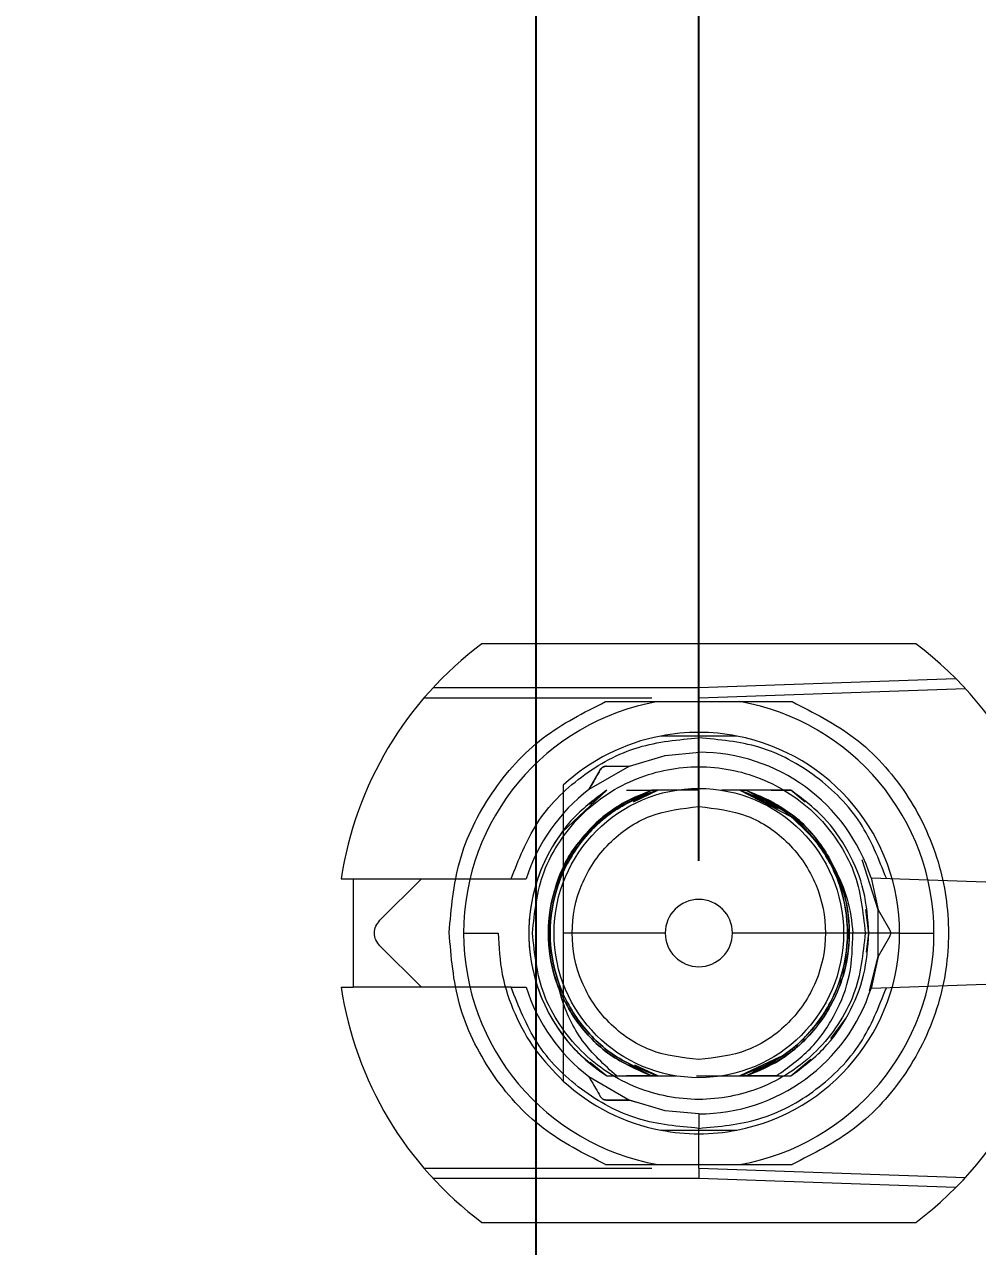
# Model space of a CAD drawing. Header units: millimetres. Extents: x -84 to 500, y -79 to 355.
# Drawn here: x 157.81 to 170.98, y 236.21 to 253.1 of the extents above; entities that cross this region are included whole.
import ezdxf
from ezdxf.lldxf.tags import DXFTag

# ---------------------------------------------------------------- set-up
doc = ezdxf.new("R2010")
doc.units = ezdxf.units.MM
doc.header["$PDSIZE"] = -1
tags = doc.linetypes.add('HIDDEN', pattern=[1.905, 1.27, -0.635]).pattern_tags.tags
tags[6:7] = [DXFTag(74, 4), DXFTag(75, 0), DXFTag(340, '0'), DXFTag(46, 1.0), DXFTag(50, 0.0), DXFTag(44, 0.0), DXFTag(45, 0.0)]
tags[4:5] = [DXFTag(74, 4), DXFTag(75, 0), DXFTag(340, '0'), DXFTag(46, 1.0), DXFTag(50, 0.0), DXFTag(44, 0.0), DXFTag(45, 0.0)]
doc.dimstyles.new('ISO-25', dxfattribs={"dimtxt": 2.5, "dimasz": 2.5, "dimexe": 1.25, "dimexo": 0.625, "dimtad": 1, "dimtxsty": 'Standard', "dimcen": 2.5, "dimadec": 0, "dimazin": 0, "dimtfac": 1, "dimtmove": 0, "dimatfit": 3, "dimfxl": 0, "dimarcsym": 0})

# ---------------------------------------------------------------- blocks, each defined once
blk = doc.blocks.new('*D108')
at = {"color": 0, "linetype": 'ByBlock', "lineweight": -2}
blk.add_line((199.14, 281.62), (199.14, 338.512), dxfattribs=at)
at = {"layer": 'DEFPOINTS', "color": 0, "linetype": 'ByBlock'}
blk.add_point((199.14, 280.62), dxfattribs=at)
at = {"color": 0, "linetype": 'ByBlock', "insert": (195.866, 329.167), "char_height": 3.5, "attachment_point": 5, "rotation": 90}
blk.add_mtext('199,140', dxfattribs=at)
blk = doc.blocks.new('*D173')
at = {"color": 0, "linetype": 'ByBlock', "lineweight": -2}
for p, q in [((277.156, 317.086), (277.156, 345.059)), ((272.91, 310.482), (277.156, 317.086)), ((272.91, 282.085), (272.91, 310.482))]:
    blk.add_line(p, q, dxfattribs=at)
at = {"layer": 'DEFPOINTS', "color": 0, "linetype": 'ByBlock'}
blk.add_point((272.91, 281.085), dxfattribs=at)
at = {"color": 0, "linetype": 'ByBlock', "insert": (273.882, 335.136), "char_height": 3.5, "attachment_point": 5, "rotation": 90}
blk.add_mtext('273,130', dxfattribs=at)
blk = doc.blocks.new('*D104')
at = {"color": 0, "linetype": 'ByBlock', "lineweight": -2}
for p, q in [((357.387, 315.419), (357.387, 343.952)), ((359.8, 308.815), (357.387, 315.419)), ((359.8, 282.085), (359.8, 308.815))]:
    blk.add_line(p, q, dxfattribs=at)
at = {"layer": 'DEFPOINTS', "color": 0, "linetype": 'ByBlock'}
blk.add_point((359.8, 281.085), dxfattribs=at)
at = {"color": 0, "linetype": 'ByBlock', "insert": (354.113, 333.75), "char_height": 3.5, "attachment_point": 5, "rotation": 90}
blk.add_mtext('359,800', dxfattribs=at)
blk = doc.blocks.new('*D107')
at = {"color": 0, "linetype": 'ByBlock', "lineweight": -2}
blk.add_line((225.565, 287.37), (225.565, 343.578), dxfattribs=at)
at = {"layer": 'DEFPOINTS', "color": 0, "linetype": 'ByBlock'}
blk.add_point((225.565, 286.37), dxfattribs=at)
at = {"color": 0, "linetype": 'ByBlock', "insert": (222.291, 332.78), "char_height": 3.5, "attachment_point": 5, "rotation": 90}
blk.add_mtext('225,565', dxfattribs=at)
blk = doc.blocks.new('*D182')
at = {"color": 0, "linetype": 'ByBlock', "lineweight": -2}
for p, q in [((297.66, 315.284), (297.66, 343.817)), ((306.665, 308.68), (297.66, 315.284)), ((306.665, 287.37), (306.665, 308.68))]:
    blk.add_line(p, q, dxfattribs=at)
at = {"layer": 'DEFPOINTS', "color": 0, "linetype": 'ByBlock'}
blk.add_point((306.665, 286.37), dxfattribs=at)
at = {"color": 0, "linetype": 'ByBlock', "insert": (294.386, 333.614), "char_height": 3.5, "attachment_point": 5, "rotation": 90}
blk.add_mtext('306,860', dxfattribs=at)
blk = doc.blocks.new('*D103')
at = {"color": 0, "linetype": 'ByBlock', "lineweight": -2}
blk.add_line((392.56, 287.37), (392.56, 345.31), dxfattribs=at)
at = {"layer": 'DEFPOINTS', "color": 0, "linetype": 'ByBlock'}
blk.add_point((392.56, 286.37), dxfattribs=at)
at = {"color": 0, "linetype": 'ByBlock', "insert": (389.286, 334.81), "char_height": 3.5, "attachment_point": 5, "rotation": 90}
blk.add_mtext('392,560', dxfattribs=at)
blk = doc.blocks.new('*D60')
at = {"color": 0, "linetype": 'ByBlock', "lineweight": -2}
for p, q in [((429.688, 279.42), (436.292, 282.059)), ((436.292, 282.059), (465.42, 282.059)), ((399.51, 279.42), (429.688, 279.42))]:
    blk.add_line(p, q, dxfattribs=at)
at = {"layer": 'DEFPOINTS', "color": 0, "linetype": 'ByBlock'}
blk.add_point((398.51, 279.42), dxfattribs=at)
at = {"color": 0, "linetype": 'ByBlock', "insert": (454.92, 285.333), "char_height": 3.5, "attachment_point": 5}
blk.add_mtext('279,420', dxfattribs=at)
blk = doc.blocks.new('*D190')
at = {"color": 0, "linetype": 'ByBlock', "lineweight": -2}
for p, q in [((429.827, 280.62), (436.431, 290.705)), ((436.431, 290.705), (464.964, 290.705)), ((361.265, 280.62), (429.827, 280.62))]:
    blk.add_line(p, q, dxfattribs=at)
at = {"layer": 'DEFPOINTS', "color": 0, "linetype": 'ByBlock'}
blk.add_point((360.265, 280.62), dxfattribs=at)
at = {"color": 0, "linetype": 'ByBlock', "insert": (454.762, 293.979), "char_height": 3.5, "attachment_point": 5}
blk.add_mtext('280,620', dxfattribs=at)
blk = doc.blocks.new('*D116')
at = {"color": 0, "linetype": 'ByBlock', "lineweight": -2}
for p, q in [((400.941, 308.34), (400.941, 337.468)), ((407.239, 301.736), (400.941, 308.34)), ((407.239, 211.51), (407.239, 301.736))]:
    blk.add_line(p, q, dxfattribs=at)
at = {"layer": 'DEFPOINTS', "color": 0, "linetype": 'ByBlock'}
blk.add_point((407.239, 210.51), dxfattribs=at)
at = {"color": 0, "linetype": 'ByBlock', "insert": (397.667, 326.968), "char_height": 3.5, "attachment_point": 5, "rotation": 90}
blk.add_mtext('407,239', dxfattribs=at)
blk = doc.blocks.new('*D94')
at = {"color": 0, "linetype": 'ByBlock', "lineweight": -2}
for p, q in [((432.095, 298.31), (435.867, 300.366)), ((435.867, 300.366), (463.84, 300.366)), ((426.491, 298.31), (432.095, 298.31))]:
    blk.add_line(p, q, dxfattribs=at)
at = {"layer": 'DEFPOINTS', "color": 0, "linetype": 'ByBlock'}
blk.add_point((425.491, 298.31), dxfattribs=at)
at = {"color": 0, "linetype": 'ByBlock', "insert": (453.918, 303.64), "char_height": 3.5, "attachment_point": 5}
blk.add_mtext('298,310', dxfattribs=at)
blk = doc.blocks.new('*D100')
at = {"color": 0, "linetype": 'ByBlock', "lineweight": -2}
for p, q in [((438.404, 304.8), (441.522, 311.942)), ((441.522, 311.942), (469.46, 311.942)), ((432.8, 304.8), (438.404, 304.8))]:
    blk.add_line(p, q, dxfattribs=at)
at = {"layer": 'DEFPOINTS', "color": 0, "linetype": 'ByBlock'}
blk.add_point((431.8, 304.8), dxfattribs=at)
at = {"color": 0, "linetype": 'ByBlock', "insert": (459.555, 315.216), "char_height": 3.5, "attachment_point": 5}
blk.add_mtext('304,800', dxfattribs=at)
blk = doc.blocks.new('*D102')
at = {"color": 0, "linetype": 'ByBlock', "lineweight": -2}
for p, q in [((423.034, 313.81), (423.034, 341.188)), ((431.8, 311.404), (423.034, 313.81)), ((431.8, 305.8), (431.8, 311.404))]:
    blk.add_line(p, q, dxfattribs=at)
at = {"layer": 'DEFPOINTS', "color": 0, "linetype": 'ByBlock'}
blk.add_point((431.8, 304.8), dxfattribs=at)
at = {"color": 0, "linetype": 'ByBlock', "insert": (419.76, 331.563), "char_height": 3.5, "attachment_point": 5, "rotation": 90}
blk.add_mtext('431,800', dxfattribs=at)
blk = doc.blocks.new('*D114')
at = {"color": 0, "linetype": 'ByBlock', "lineweight": -2}
for p, q in [((427.163, 240.585), (433.767, 246.415)), ((433.767, 246.415), (462.895, 246.415)), ((407.051, 240.585), (427.163, 240.585))]:
    blk.add_line(p, q, dxfattribs=at)
at = {"layer": 'DEFPOINTS', "color": 0, "linetype": 'ByBlock'}
blk.add_point((406.051, 240.585), dxfattribs=at)
at = {"color": 0, "linetype": 'ByBlock', "insert": (452.395, 249.689), "char_height": 3.5, "attachment_point": 5}
blk.add_mtext('240,585', dxfattribs=at)
blk = doc.blocks.new('*D117')
at = {"color": 0, "linetype": 'ByBlock', "lineweight": -2}
for p, q in [((375.623, 311.577), (375.623, 340.11)), ((378.2, 304.973), (375.623, 311.577)), ((378.2, 242.005), (378.2, 304.973))]:
    blk.add_line(p, q, dxfattribs=at)
at = {"layer": 'DEFPOINTS', "color": 0, "linetype": 'ByBlock'}
blk.add_point((378.2, 241.005), dxfattribs=at)
at = {"color": 0, "linetype": 'ByBlock', "insert": (372.349, 329.907), "char_height": 3.5, "attachment_point": 5, "rotation": 90}
blk.add_mtext('378,200', dxfattribs=at)
blk = doc.blocks.new('*D118')
at = {"color": 0, "linetype": 'ByBlock', "lineweight": -2}
for p, q in [((346.874, 316.264), (346.874, 343.047)), ((350.01, 309.66), (346.874, 316.264)), ((350.01, 242.005), (350.01, 309.66))]:
    blk.add_line(p, q, dxfattribs=at)
at = {"layer": 'DEFPOINTS', "color": 0, "linetype": 'ByBlock'}
blk.add_point((350.01, 241.005), dxfattribs=at)
at = {"color": 0, "linetype": 'ByBlock', "insert": (343.6, 333.72), "char_height": 3.5, "attachment_point": 5, "rotation": 90}
blk.add_mtext('350,010', dxfattribs=at)
blk = doc.blocks.new('*D186')
at = {"color": 0, "linetype": 'ByBlock', "lineweight": -2}
for p, q in [((332.635, 315.682), (332.635, 344.81)), ((329.69, 309.078), (332.635, 315.682)), ((329.69, 241.54), (329.69, 309.078))]:
    blk.add_line(p, q, dxfattribs=at)
at = {"layer": 'DEFPOINTS', "color": 0, "linetype": 'ByBlock'}
blk.add_point((329.69, 240.54), dxfattribs=at)
at = {"color": 0, "linetype": 'ByBlock', "insert": (329.361, 334.31), "char_height": 3.5, "attachment_point": 5, "rotation": 90}
blk.add_mtext('329,690', dxfattribs=at)
blk = doc.blocks.new('*D120')
at = {"color": 0, "linetype": 'ByBlock', "lineweight": -2}
for p, q in [((316.639, 311.78), (316.639, 340.313)), ((309.37, 305.176), (316.639, 311.78)), ((309.37, 242.005), (309.37, 305.176))]:
    blk.add_line(p, q, dxfattribs=at)
at = {"layer": 'DEFPOINTS', "color": 0, "linetype": 'ByBlock'}
blk.add_point((309.37, 241.005), dxfattribs=at)
at = {"color": 0, "linetype": 'ByBlock', "insert": (313.365, 330.111), "char_height": 3.5, "attachment_point": 5, "rotation": 90}
blk.add_mtext('309,370', dxfattribs=at)
blk = doc.blocks.new('*D178')
at = {"color": 0, "linetype": 'ByBlock', "lineweight": -2}
for p, q in [((289.51, 315.616), (289.51, 344.149)), ((288.991, 309.012), (289.51, 315.616)), ((288.991, 241.567), (288.991, 309.012))]:
    blk.add_line(p, q, dxfattribs=at)
at = {"layer": 'DEFPOINTS', "color": 0, "linetype": 'ByBlock'}
blk.add_point((288.991, 240.567), dxfattribs=at)
at = {"color": 0, "linetype": 'ByBlock', "insert": (286.236, 333.946), "char_height": 3.5, "attachment_point": 5, "rotation": 90}
blk.add_mtext('288,991', dxfattribs=at)
blk = doc.blocks.new('*D174')
at = {"color": 0, "linetype": 'ByBlock', "lineweight": -2}
for p, q in [((270.766, 315.543), (270.766, 344.671)), ((268.51, 308.939), (270.766, 315.543)), ((268.51, 242.005), (268.51, 308.939))]:
    blk.add_line(p, q, dxfattribs=at)
at = {"layer": 'DEFPOINTS', "color": 0, "linetype": 'ByBlock'}
blk.add_point((268.51, 241.005), dxfattribs=at)
at = {"color": 0, "linetype": 'ByBlock', "insert": (267.492, 334.171), "char_height": 3.5, "attachment_point": 5, "rotation": 90}
blk.add_mtext('268,730', dxfattribs=at)
blk = doc.blocks.new('*D168')
at = {"color": 0, "linetype": 'ByBlock', "lineweight": -2}
for p, q in [((252.259, 316.84), (252.259, 344.813)), ((248.41, 310.236), (252.259, 316.84)), ((248.41, 241.54), (248.41, 310.236))]:
    blk.add_line(p, q, dxfattribs=at)
at = {"layer": 'DEFPOINTS', "color": 0, "linetype": 'ByBlock'}
blk.add_point((248.41, 240.54), dxfattribs=at)
at = {"color": 0, "linetype": 'ByBlock', "insert": (248.985, 334.89), "char_height": 3.5, "attachment_point": 5, "rotation": 90}
blk.add_mtext('248,410', dxfattribs=at)
blk = doc.blocks.new('*D167')
at = {"color": 0, "linetype": 'ByBlock', "lineweight": -2}
for p, q in [((237.188, 315.471), (237.188, 344.004)), ((228.09, 308.867), (237.188, 315.471)), ((228.09, 241.54), (228.09, 308.867))]:
    blk.add_line(p, q, dxfattribs=at)
at = {"layer": 'DEFPOINTS', "color": 0, "linetype": 'ByBlock'}
blk.add_point((228.09, 240.54), dxfattribs=at)
at = {"color": 0, "linetype": 'ByBlock', "insert": (233.914, 333.801), "char_height": 3.5, "attachment_point": 5, "rotation": 90}
blk.add_mtext('228,090', dxfattribs=at)
blk = doc.blocks.new('*D165')
at = {"color": 0, "linetype": 'ByBlock', "lineweight": -2}
for p, q in [((212.567, 311.148), (212.567, 339.681)), ((207.77, 304.544), (212.567, 311.148)), ((207.77, 241.54), (207.77, 304.544))]:
    blk.add_line(p, q, dxfattribs=at)
at = {"layer": 'DEFPOINTS', "color": 0, "linetype": 'ByBlock'}
blk.add_point((207.77, 240.54), dxfattribs=at)
at = {"color": 0, "linetype": 'ByBlock', "insert": (209.293, 329.479), "char_height": 3.5, "attachment_point": 5, "rotation": 90}
blk.add_mtext('207,770', dxfattribs=at)
blk = doc.blocks.new('*D126')
at = {"color": 0, "linetype": 'ByBlock', "lineweight": -2}
for p, q in [((189.24, 313.945), (189.24, 341.918)), ((187.45, 307.341), (189.24, 313.945)), ((187.45, 241.54), (187.45, 307.341))]:
    blk.add_line(p, q, dxfattribs=at)
at = {"layer": 'DEFPOINTS', "color": 0, "linetype": 'ByBlock'}
blk.add_point((187.45, 240.54), dxfattribs=at)
at = {"color": 0, "linetype": 'ByBlock', "insert": (185.966, 331.995), "char_height": 3.5, "attachment_point": 5, "rotation": 90}
blk.add_mtext('187,450', dxfattribs=at)
blk = doc.blocks.new('*D127')
at = {"color": 0, "linetype": 'ByBlock', "lineweight": -2}
for p, q in [((168.253, 315.424), (168.253, 342.242)), ((167.13, 308.82), (168.253, 315.424)), ((167.13, 241.54), (167.13, 308.82))]:
    blk.add_line(p, q, dxfattribs=at)
at = {"layer": 'DEFPOINTS', "color": 0, "linetype": 'ByBlock'}
blk.add_point((167.13, 240.54), dxfattribs=at)
at = {"color": 0, "linetype": 'ByBlock', "insert": (164.979, 332.897), "char_height": 3.5, "attachment_point": 5, "rotation": 90}
blk.add_mtext('167,130', dxfattribs=at)
blk = doc.blocks.new('*D158')
at = {"color": 0, "linetype": 'ByBlock', "lineweight": -2}
for p, q in [((158.874, 315.237), (158.874, 343.21)), ((164.88, 308.633), (158.874, 315.237)), ((164.88, 174.27), (164.88, 308.633))]:
    blk.add_line(p, q, dxfattribs=at)
at = {"layer": 'DEFPOINTS', "color": 0, "linetype": 'ByBlock'}
blk.add_point((164.88, 173.27), dxfattribs=at)
at = {"color": 0, "linetype": 'ByBlock', "insert": (155.6, 333.288), "char_height": 3.5, "attachment_point": 5, "rotation": 90}
blk.add_mtext('164,880', dxfattribs=at)
blk = doc.blocks.new('*D159')
at = {"color": 0, "linetype": 'ByBlock', "lineweight": -2}
for p, q in [((176.673, 313.882), (176.673, 341.26)), ((185.2, 307.278), (176.673, 313.882)), ((185.2, 174.27), (185.2, 307.278))]:
    blk.add_line(p, q, dxfattribs=at)
at = {"layer": 'DEFPOINTS', "color": 0, "linetype": 'ByBlock'}
blk.add_point((185.2, 173.27), dxfattribs=at)
at = {"color": 0, "linetype": 'ByBlock', "insert": (173.399, 331.635), "char_height": 3.5, "attachment_point": 5, "rotation": 90}
blk.add_mtext('185,200', dxfattribs=at)
blk = doc.blocks.new('*D166')
at = {"color": 0, "linetype": 'ByBlock', "lineweight": -2}
for p, q in [((231.074, 312.744), (231.074, 341.872)), ((225.84, 306.14), (231.074, 312.744)), ((225.84, 174.27), (225.84, 306.14))]:
    blk.add_line(p, q, dxfattribs=at)
at = {"layer": 'DEFPOINTS', "color": 0, "linetype": 'ByBlock'}
blk.add_point((225.84, 173.27), dxfattribs=at)
at = {"color": 0, "linetype": 'ByBlock', "insert": (227.8, 331.372), "char_height": 3.5, "attachment_point": 5, "rotation": 90}
blk.add_mtext('225,840', dxfattribs=at)
blk = doc.blocks.new('*D169')
at = {"color": 0, "linetype": 'ByBlock', "lineweight": -2}
for p, q in [((244.324, 314.702), (244.324, 342.675)), ((246.16, 308.098), (244.324, 314.702)), ((246.16, 174.27), (246.16, 308.098))]:
    blk.add_line(p, q, dxfattribs=at)
at = {"layer": 'DEFPOINTS', "color": 0, "linetype": 'ByBlock'}
blk.add_point((246.16, 173.27), dxfattribs=at)
at = {"color": 0, "linetype": 'ByBlock', "insert": (241.05, 332.753), "char_height": 3.5, "attachment_point": 5, "rotation": 90}
blk.add_mtext('246,160', dxfattribs=at)
blk = doc.blocks.new('*D176')
at = {"color": 0, "linetype": 'ByBlock', "lineweight": -2}
for p, q in [((260.19, 315.984), (260.19, 345.112)), ((266.26, 309.38), (260.19, 315.984)), ((266.26, 174.27), (266.26, 309.38))]:
    blk.add_line(p, q, dxfattribs=at)
at = {"layer": 'DEFPOINTS', "color": 0, "linetype": 'ByBlock'}
blk.add_point((266.26, 173.27), dxfattribs=at)
at = {"color": 0, "linetype": 'ByBlock', "insert": (256.916, 334.612), "char_height": 3.5, "attachment_point": 5, "rotation": 90}
blk.add_mtext('266,480', dxfattribs=at)
blk = doc.blocks.new('*D177')
at = {"color": 0, "linetype": 'ByBlock', "lineweight": -2}
for p, q in [((283.068, 313.271), (283.068, 341.804)), ((286.8, 306.667), (283.068, 313.271)), ((286.8, 174.27), (286.8, 306.667))]:
    blk.add_line(p, q, dxfattribs=at)
at = {"layer": 'DEFPOINTS', "color": 0, "linetype": 'ByBlock'}
blk.add_point((286.8, 173.27), dxfattribs=at)
at = {"color": 0, "linetype": 'ByBlock', "insert": (279.794, 331.601), "char_height": 3.5, "attachment_point": 5, "rotation": 90}
blk.add_mtext('286,800', dxfattribs=at)
blk = doc.blocks.new('*D183')
at = {"color": 0, "linetype": 'ByBlock', "lineweight": -2}
for p, q in [((308.562, 314.116), (308.562, 341.494)), ((306.925, 307.512), (308.562, 314.116)), ((306.925, 174.27), (306.925, 307.512))]:
    blk.add_line(p, q, dxfattribs=at)
at = {"layer": 'DEFPOINTS', "color": 0, "linetype": 'ByBlock'}
blk.add_point((306.925, 173.27), dxfattribs=at)
at = {"color": 0, "linetype": 'ByBlock', "insert": (305.288, 331.869), "char_height": 3.5, "attachment_point": 5, "rotation": 90}
blk.add_mtext('307,120', dxfattribs=at)
blk = doc.blocks.new('*D185')
at = {"color": 0, "linetype": 'ByBlock', "lineweight": -2}
for p, q in [((325.43, 309.484), (325.43, 338.612)), ((327.44, 302.88), (325.43, 309.484)), ((327.44, 174.27), (327.44, 302.88))]:
    blk.add_line(p, q, dxfattribs=at)
at = {"layer": 'DEFPOINTS', "color": 0, "linetype": 'ByBlock'}
blk.add_point((327.44, 173.27), dxfattribs=at)
at = {"color": 0, "linetype": 'ByBlock', "insert": (322.156, 328.112), "char_height": 3.5, "attachment_point": 5, "rotation": 90}
blk.add_mtext('327,440', dxfattribs=at)
blk = doc.blocks.new('*D187')
at = {"color": 0, "linetype": 'ByBlock', "lineweight": -2}
for p, q in [((338.803, 312.856), (338.803, 341.984)), ((347.76, 306.252), (338.803, 312.856)), ((347.76, 174.27), (347.76, 306.252))]:
    blk.add_line(p, q, dxfattribs=at)
at = {"layer": 'DEFPOINTS', "color": 0, "linetype": 'ByBlock'}
blk.add_point((347.76, 173.27), dxfattribs=at)
at = {"color": 0, "linetype": 'ByBlock', "insert": (335.529, 331.484), "char_height": 3.5, "attachment_point": 5, "rotation": 90}
blk.add_mtext('347,760', dxfattribs=at)
blk = doc.blocks.new('*D188')
at = {"color": 0, "linetype": 'ByBlock', "lineweight": -2}
for p, q in [((366.99, 308.283), (366.99, 337.411)), ((375.63, 301.679), (366.99, 308.283)), ((375.63, 176.67), (375.63, 301.679))]:
    blk.add_line(p, q, dxfattribs=at)
at = {"layer": 'DEFPOINTS', "color": 0, "linetype": 'ByBlock'}
blk.add_point((375.63, 175.67), dxfattribs=at)
at = {"color": 0, "linetype": 'ByBlock', "insert": (363.716, 326.911), "char_height": 3.5, "attachment_point": 5, "rotation": 90}
blk.add_mtext('375,630', dxfattribs=at)
blk = doc.blocks.new('*D163')
at = {"color": 0, "linetype": 'ByBlock', "lineweight": -2}
for p, q in [((206.531, 313.168), (206.531, 341.701)), ((205.52, 306.564), (206.531, 313.168)), ((205.52, 174.27), (205.52, 306.564))]:
    blk.add_line(p, q, dxfattribs=at)
at = {"layer": 'DEFPOINTS', "color": 0, "linetype": 'ByBlock'}
blk.add_point((205.52, 173.27), dxfattribs=at)
at = {"color": 0, "linetype": 'ByBlock', "insert": (203.257, 331.498), "char_height": 3.5, "attachment_point": 5, "rotation": 90}
blk.add_mtext('205,520', dxfattribs=at)

msp = doc.modelspace()

# ---------------------------------------------------------------- linework, layer by layer
at = {"color": 7, "linetype": 'Continuous', "lineweight": 15}
for p, q in [((170.13, 244.54), (164.13, 244.54)), ((162.1866, 241.29), (162.355, 241.29)), ((162.355, 241.29), (162.355, 239.79)), ((163.88, 240.54), (164.355, 240.54)), ((166.6652, 240.54), (165.255, 240.54)), ((169.905, 240.54), (167.5948, 240.54)), ((169.905, 240.54), (170.38, 240.54)), ((162.1866, 239.79), (162.355, 239.79)), ((164.13, 236.54), (170.13, 236.54))]:
    msp.add_line(p, q, dxfattribs=at)
at = {"color": 7, "linetype": 'HIDDEN', "lineweight": 0}
for p, q in [((167.13, 243.9344), (170.6825, 244.0585)), ((163.4587, 243.9343), (167.13, 243.9343)), ((167.13, 243.79), (167.13, 243.9344)), ((170.8157, 243.9187), (167.13, 243.79)), ((166.4797, 243.79), (163.3303, 243.79)), ((167.13, 243.24), (167.13, 243.79)), ((167.13, 243.24), (167.13, 243.04)), ((167.6544, 243.265), (167.6544, 243.265)), ((166.1701, 242.8484), (165.6109, 242.5255)), ((165.6109, 242.5255), (165.7684, 242.7984)), ((165.2408, 241.9376), (165.8565, 242.515)), ((165.8565, 242.515), (165.6205, 242.3172)), ((165.9074, 242.2211), (166.4791, 242.515)), ((165.9074, 242.221), (166.4791, 242.515)), ((166.1291, 242.515), (166.4791, 242.515)), ((166.225, 242.3552), (166.564, 242.515)), ((166.564, 242.515), (166.225, 242.3552)), ((166.4791, 242.515), (166.238, 242.391)), ((166.8148, 242.515), (166.564, 242.515)), ((167.0484, 242.515), (166.8148, 242.515)), ((167.13, 242.515), (166.8619, 242.515)), ((167.696, 242.515), (167.4452, 242.515)), ((167.696, 242.515), (168.4015, 242.1538)), ((167.696, 242.515), (168.1659, 242.2934)), ((168.1658, 242.2935), (167.696, 242.515)), ((167.696, 242.515), (168.2281, 242.2641)), ((168.2281, 242.2641), (167.696, 242.515)), ((167.696, 242.515), (168.2281, 242.2641)), ((168.2281, 242.2641), (167.696, 242.515)), ((168.4035, 242.515), (167.7809, 242.515)), ((168.2279, 242.2852), (167.7809, 242.515)), ((167.7809, 242.515), (168.2949, 242.2507)), ((168.2949, 242.2507), (167.7809, 242.515)), ((167.7809, 242.515), (168.2949, 242.2507)), ((168.1309, 242.515), (168.4035, 242.515)), ((168.5429, 242.3982), (168.4035, 242.515)), ((168.601, 242.3496), (168.4035, 242.515)), ((169.6091, 240.8629), (169.3889, 241.551)), ((162.355, 241.29), (164.5363, 241.29)), ((162.7219, 240.7168), (163.2952, 241.29)), ((169.5101, 241.3049), (172.0842, 241.215)), ((169.5101, 241.3049), (169.6091, 240.8629)), ((169.48, 240.54), (169.4394, 240.8637)), ((169.48, 240.54), (169.4411, 240.8503)), ((169.6091, 240.8629), (169.7666, 240.59)), ((169.6091, 240.2171), (169.6091, 240.8629)), ((169.4468, 240.2751), (169.48, 240.54)), ((169.7666, 240.49), (169.6091, 240.2171)), ((163.2952, 239.79), (162.7219, 240.3632)), ((169.49, 239.7392), (169.6091, 240.2171)), ((169.6091, 240.2171), (169.5101, 239.7751)), ((172.0842, 239.865), (169.5101, 239.7751)), ((164.5363, 239.79), (162.355, 239.79)), ((168.9545, 239.0834), (169.1652, 239.365)), ((168.2525, 238.8274), (167.696, 238.565)), ((167.696, 238.565), (168.2525, 238.8274)), ((168.2525, 238.8274), (167.696, 238.565)), ((167.696, 238.565), (168.2525, 238.8274)), ((168.4035, 238.565), (168.677, 238.7942)), ((165.6281, 238.7564), (165.8565, 238.565)), ((165.6782, 238.7144), (165.8565, 238.565)), ((166.1643, 238.7269), (166.4791, 238.565)), ((166.564, 238.565), (166.2467, 238.7146)), ((166.2511, 238.7125), (166.564, 238.565)), ((167.7809, 238.565), (168.1844, 238.7725)), ((165.6109, 238.5545), (166.1701, 238.2316)), ((165.8565, 238.565), (166.8148, 238.565)), ((166.1291, 238.565), (166.4791, 238.565)), ((166.4791, 238.565), (166.1291, 238.565)), ((167.0965, 238.565), (167.4452, 238.565)), ((167.4452, 238.565), (168.2026, 238.565)), ((167.7809, 238.565), (168.4035, 238.565)), ((168.2026, 238.565), (167.7809, 238.565)), ((166.1701, 238.2316), (165.855, 238.2316)), ((166.1701, 238.2316), (166.3723, 238.1736)), ((167.13, 238.04), (167.13, 237.84)), ((167.13, 237.29), (167.13, 237.84)), ((163.3303, 237.29), (166.4797, 237.29)), ((167.13, 237.29), (170.8157, 237.1613)), ((167.13, 237.29), (167.13, 237.1457)), ((167.13, 237.1457), (163.4587, 237.1457)), ((170.6825, 237.0215), (167.13, 237.1456))]:
    msp.add_line(p, q, dxfattribs=at)
at = {"color": 7, "linetype": 'HIDDEN', "lineweight": 0, "flags": 128}
for points in [[(166.1701, 242.8484), (166.6644, 242.9963), (167.1385, 243.04)], [(165.8565, 242.515), (165.8565, 242.515)], [(166.564, 242.515), (166.564, 242.515)], [(166.564, 242.515), (166.564, 242.515)], [(166.564, 242.515), (166.564, 242.515)], [(166.564, 242.515), (166.564, 242.515)], [(166.564, 242.515), (166.564, 242.515)], [(167.696, 242.515), (167.696, 242.515)], [(167.696, 242.515), (167.696, 242.515)], [(167.696, 242.515), (167.696, 242.515)], [(167.696, 242.515), (167.696, 242.515)], [(167.696, 242.515), (167.696, 242.515)], [(167.696, 242.515), (167.696, 242.515)], [(167.696, 242.515), (167.696, 242.515)], [(167.696, 242.515), (167.696, 242.515)], [(168.4035, 242.515), (168.4035, 242.515)], [(165.2008, 239.7639), (165.197, 239.7925), (165.1969, 239.8014), (165.1971, 239.8027), (165.1975, 239.8036), (165.1977, 239.8037), (165.1977, 239.8038), (165.1978, 239.8038), (165.1978, 239.8038), (165.1978, 239.8038), (165.1978, 239.8038), (165.1978, 239.8038), (165.1977, 239.8038), (165.1975, 239.8038), (165.1974, 239.8038), (165.1974, 239.8038), (165.1974, 239.8038), (165.1974, 239.8038), (165.1974, 239.8038), (165.1975, 239.8038), (165.1977, 239.8039), (165.1979, 239.8039), (165.198, 239.804), (165.198, 239.804), (165.1981, 239.804), (165.1981, 239.804), (165.1981, 239.804), (165.1981, 239.804), (165.1984, 239.804), (165.1988, 239.8039), (165.1994, 239.8035), (165.2021, 239.8006), (165.2663, 239.6711), (165.3534, 239.5081)], [(168.9092, 239.5128), (168.9092, 239.5128)], [(168.1572, 238.7608), (168.1572, 238.7608)], [(165.8565, 238.565), (165.8565, 238.565)], [(165.8565, 238.565), (165.8565, 238.565)], [(165.8565, 238.565), (165.8565, 238.565)], [(165.8565, 238.565), (165.8565, 238.565)], [(165.8565, 238.565), (165.8565, 238.565)], [(165.8565, 238.565), (165.8565, 238.565)], [(165.8565, 238.565), (165.8565, 238.565)], [(165.8565, 238.565), (165.8565, 238.565)], [(166.8148, 238.565), (166.8148, 238.565)], [(167.4452, 238.565), (167.4452, 238.565)], [(168.4035, 238.565), (168.4035, 238.565)], [(168.4035, 238.565), (168.4035, 238.565)], [(168.4035, 238.565), (168.4035, 238.565)], [(168.4035, 238.565), (168.4035, 238.565)], [(168.4035, 238.565), (168.4035, 238.565)], [(168.4035, 238.565), (168.4035, 238.565)], [(168.4035, 238.565), (168.4035, 238.565)], [(167.13, 238.04), (166.6644, 238.0837), (166.1701, 238.2316)]]:
    msp.add_lwpolyline(points, dxfattribs=at)
at = {"color": 7, "linetype": 'HIDDEN', "lineweight": 0}
msp.add_circle((167.13, 240.54), 2, dxfattribs=at)
at = {"color": 7, "linetype": 'Continuous', "lineweight": 15}
for radius, start, end in [(5, 126.8699, 171.37307), (5, 306.8699, 53.1301), (3.25, 100.06327, 180), (3.25, 0, 79.93673), (2.775, 100.89324, 132.50663), (2.775, 79.10676, 100.89295), (2.775, 0, 79.10705), (0.4648, 0, 180), (3.25, 180, 259.93673), (0.4648, 180, 0), (2.775, 280.89295, 0), (3.25, 280.06327, 0), (5, 188.62693, 233.1301), (2.775, 227.49336, 259.10705), (2.775, 259.10668, 280.89376)]:
    msp.add_arc((167.13, 240.54), radius, start, end, dxfattribs=at)
at = {"color": 7, "linetype": 'HIDDEN', "lineweight": 0}
for radius, start, end in [(2.5, 17.81569, 90), (2.5, 127.42024, 162.5424), (2.35, 143.50581, 237.18508), (2.5, 197.4576, 232.57976), (2.5, 270, 342.18431)]:
    msp.add_arc((167.13, 240.54), radius, start, end, dxfattribs=at)
at = {"color": 7, "linetype": 'Continuous', "lineweight": 15}
for points, knots in [([(163.68, 240.546), (163.7086, 240.8795), (163.7672, 241.5617), (164.2334, 242.4995), (164.9303, 243.2811), (165.5417, 243.5893), (165.8406, 243.74)], [0, 0, 0, 0, 0.2444238, 0.5, 0.7555762, 1, 1, 1, 1]), ([(165.8406, 243.74), (165.9751, 243.74), (166.1489, 243.74), (166.3432, 243.74), (166.4238, 243.74), (166.4778, 243.74), (166.5174, 243.74), (166.5436, 243.74), (166.5576, 243.74), (166.5617, 243.74), (166.562, 243.74), (166.5621, 243.74)], [0, 0, 0, 0, 0.5219302, 0.6747067, 0.7796367, 0.8517307, 0.9016652, 0.9545658, 0.9758811, 0.9930943, 1, 1, 1, 1]), ([(166.5621, 243.74), (166.738, 243.74), (167.0905, 243.74), (167.4836, 243.74), (167.676, 243.74), (167.6979, 243.74)], [0, 0, 0, 0, 0.4691002, 0.9396132, 1, 1, 1, 1]), ([(167.6979, 243.74), (167.6984, 243.74), (167.6996, 243.74), (167.7113, 243.74), (167.7548, 243.74), (167.9513, 243.74), (168.1852, 243.74), (168.3814, 243.74), (168.4194, 243.74)], [0, 0, 0, 0, 0.0169294, 0.0393005, 0.081695, 0.2361978, 0.8521567, 1, 1, 1, 1]), ([(168.4194, 243.74), (168.7184, 243.5891), (169.3301, 243.2803), (170.0322, 242.497), (170.4806, 241.5573), (170.6286, 240.54), (170.4806, 239.5227), (170.0322, 238.583), (169.3301, 237.7997), (168.7184, 237.4909), (168.4194, 237.34)], [0, 0, 0, 0, 0.1222036, 0.25, 0.3777964, 0.5, 0.6222036, 0.75, 0.8777964, 1, 1, 1, 1]), ([(167.6544, 243.265), (167.3643, 243.265), (167.0112, 243.265), (166.667, 243.265), (166.6056, 243.265)], [0, 0, 0, 0, 0.82148627, 1, 1, 1, 1]), ([(165.255, 242.5857), (165.255, 242.1481), (165.255, 241.5452), (165.255, 240.7563), (165.255, 240.54)], [0, 0, 0, 0, 0.7257574, 1, 1, 1, 1]), ([(165.8406, 237.34), (165.5409, 237.4912), (164.9277, 237.8005), (164.2297, 238.5854), (163.7642, 239.5271), (163.7076, 240.2115), (163.68, 240.546)], [0, 0, 0, 0, 0.2443904, 0.5, 0.7556096, 1, 1, 1, 1]), ([(164.355, 240.54), (164.3664, 240.3482), (164.3893, 239.9647), (164.5741, 239.4155), (164.854, 238.9083), (165.1213, 238.6323), (165.255, 238.4943)], [0, 0, 0, 0, 0.25000018, 0.50000025, 0.75000022, 1, 1, 1, 1]), ([(165.255, 240.54), (165.255, 240.3451), (165.255, 239.8407), (165.255, 239.1589), (165.255, 238.7099), (165.255, 238.4943)], [0, 0, 0, 0, 0.2465257, 0.6381396, 1, 1, 1, 1]), ([(166.6056, 237.815), (166.8957, 237.815), (167.2488, 237.815), (167.593, 237.815), (167.6544, 237.815)], [0, 0, 0, 0, 0.821497, 1, 1, 1, 1]), ([(165.8406, 237.34), (165.9751, 237.34), (166.1489, 237.34), (166.3432, 237.34), (166.4238, 237.34), (166.4778, 237.34), (166.5174, 237.34), (166.5436, 237.34), (166.5576, 237.34), (166.5617, 237.34), (166.562, 237.34), (166.5621, 237.34)], [0, 0, 0, 0, 0.5219302, 0.6747067, 0.7796367, 0.8517307, 0.9016652, 0.9545658, 0.9758811, 0.9930943, 1, 1, 1, 1]), ([(166.5621, 237.34), (166.738, 237.34), (167.0905, 237.34), (167.4836, 237.34), (167.676, 237.34), (167.6979, 237.34)], [0, 0, 0, 0, 0.4691002, 0.9396132, 1, 1, 1, 1]), ([(167.6979, 237.34), (167.6984, 237.34), (167.6996, 237.34), (167.7113, 237.34), (167.7548, 237.34), (167.9513, 237.34), (168.1852, 237.34), (168.3814, 237.34), (168.4194, 237.34)], [0, 0, 0, 0, 0.0169294, 0.0393005, 0.081695, 0.2361978, 0.8521567, 1, 1, 1, 1])]:
    msp.add_open_spline(points, degree=3, knots=knots, dxfattribs=at)
at = {"color": 7, "linetype": 'HIDDEN', "lineweight": 0}
for points, knots in [([(164.5363, 241.29), (164.6395, 241.5543), (164.8517, 242.0972), (165.4809, 242.7335), (166.2669, 243.1612), (166.8474, 243.2142), (167.13, 243.24)], [0, 0, 0, 0, 0.24339238, 0.5, 0.75660762, 1, 1, 1, 1]), ([(169.7216, 241.2975), (169.6178, 241.561), (169.4047, 242.1021), (168.7758, 242.7357), (167.9912, 243.1616), (167.412, 243.2143), (167.13, 243.24)], [0, 0, 0, 0, 0.2434225, 0.5, 0.7565775, 1, 1, 1, 1]), ([(165.7684, 242.7984), (165.7733, 242.8056), (165.7831, 242.82), (165.8045, 242.8358), (165.8289, 242.8464), (165.8463, 242.8477), (165.855, 242.8484)], [0, 0, 0, 0, 0.2508005, 0.5000001, 0.7491996, 1, 1, 1, 1]), ([(165.855, 242.8484), (165.8473, 242.8481), (165.8369, 242.8477), (165.8196, 242.8421), (165.8113, 242.8384), (165.8055, 242.8353), (165.7998, 242.8318), (165.7922, 242.8264), (165.7782, 242.814), (165.7726, 242.805), (165.7684, 242.7984)], [0, 0, 0, 0, 0.3001484, 0.4066758, 0.452606, 0.4958734, 0.5400992, 0.5867242, 0.6945387, 1, 1, 1, 1]), ([(165.855, 242.8484), (165.937, 242.8484), (166.0454, 242.8484), (166.1419, 242.8484), (166.1665, 242.8484), (166.1689, 242.8484), (166.1701, 242.8484)], [0, 0, 0, 0, 0.6387178, 0.8437471, 0.9250006, 1, 1, 1, 1]), ([(164.83, 240.54), (164.8609, 240.8292), (164.9086, 241.2757), (165.1949, 241.8119), (165.4921, 242.1773), (165.8581, 242.4765), (166.3941, 242.7538), (167.13, 242.8958), (167.8657, 242.7538), (168.4018, 242.4766), (168.7677, 242.1775), (169.065, 241.812), (169.3514, 241.2759), (169.3991, 240.8292), (169.43, 240.54)], [0, 0, 0, 0, 0.11972147, 0.18482351, 0.24999997, 0.31510204, 0.38027853, 0.5, 0.61972147, 0.68482351, 0.74999997, 0.81510204, 0.88027853, 1, 1, 1, 1]), ([(165.7684, 242.7984), (165.7274, 242.7273), (165.6732, 242.6335), (165.625, 242.5499), (165.6126, 242.5286), (165.6114, 242.5265), (165.6109, 242.5255)], [0, 0, 0, 0, 0.6387212, 0.8437522, 0.9250038, 1, 1, 1, 1]), ([(166.4791, 242.515), (166.2792, 242.4283), (165.8793, 242.2548), (165.4181, 241.7765), (165.1188, 241.1917), (165.0164, 240.54), (165.1188, 239.8884), (165.4181, 239.3035), (165.8793, 238.8252), (166.2792, 238.6517), (166.4791, 238.565)], [0, 0, 0, 0, 0.1249999, 0.2499999, 0.3749998, 0.4999998, 0.6249998, 0.7499998, 0.8749999, 1, 1, 1, 1]), ([(166.564, 238.565), (166.3572, 238.6459), (165.9435, 238.8077), (165.4613, 239.2843), (165.1474, 239.876), (165.0396, 240.54), (165.1473, 241.204), (165.4613, 241.7957), (165.9435, 242.2723), (166.3572, 242.4341), (166.564, 242.515)], [0, 0, 0, 0, 0.1249999, 0.2499999, 0.375, 0.5000001, 0.625, 0.75, 0.8750001, 1, 1, 1, 1]), ([(166.564, 242.515), (166.3572, 242.4341), (165.9435, 242.2723), (165.4613, 241.7957), (165.1473, 241.204), (165.0396, 240.54), (165.1474, 239.876), (165.4613, 239.2843), (165.9435, 238.8077), (166.3572, 238.6459), (166.564, 238.565)], [0, 0, 0, 0, 0.1249999, 0.25, 0.375, 0.4999999, 0.625, 0.7500001, 0.8750001, 1, 1, 1, 1]), ([(166.564, 238.5651), (166.3572, 238.646), (165.9435, 238.8078), (165.4613, 239.2843), (165.1474, 239.876), (165.0396, 240.54), (165.1474, 241.204), (165.4613, 241.7957), (165.9435, 242.2722), (166.3572, 242.434), (166.564, 242.515)], [0, 0, 0, 0, 0.125, 0.2499999, 0.3749997, 0.4999996, 0.6249996, 0.7499996, 0.8749997, 1, 1, 1, 1]), ([(166.564, 242.515), (166.3572, 242.434), (165.9435, 242.2722), (165.4613, 241.7957), (165.1474, 241.204), (165.0396, 240.54), (165.1474, 239.876), (165.4613, 239.2843), (165.9435, 238.8078), (166.3572, 238.646), (166.564, 238.5651)], [0, 0, 0, 0, 0.1250003, 0.2500004, 0.3750004, 0.5000004, 0.6250003, 0.7500001, 0.875, 1, 1, 1, 1]), ([(166.564, 238.565), (166.3572, 238.646), (165.9435, 238.8078), (165.4613, 239.2843), (165.1474, 239.876), (165.0396, 240.54), (165.1474, 241.204), (165.4613, 241.7957), (165.9435, 242.2722), (166.3572, 242.434), (166.564, 242.515)], [0, 0, 0, 0, 0.1250001, 0.2500001, 0.375, 0.5, 0.6249999, 0.7499998, 0.8749999, 1, 1, 1, 1]), ([(166.564, 242.515), (166.3572, 242.434), (165.9435, 242.2722), (165.4613, 241.7957), (165.1474, 241.204), (165.0396, 240.54), (165.1474, 239.876), (165.4613, 239.2843), (165.9435, 238.8078), (166.3572, 238.646), (166.564, 238.565)], [0, 0, 0, 0, 0.1250001, 0.2500002, 0.3750001, 0.5, 0.625, 0.7499999, 0.8749999, 1, 1, 1, 1]), ([(165.4583, 241.7768), (165.5998, 241.9394), (165.8828, 242.2646), (166.2803, 242.4315), (166.4791, 242.515)], [0, 0, 0, 0, 0.5000004, 1, 1, 1, 1]), ([(165.6859, 242.0009), (165.7551, 242.0776), (165.9702, 242.3162), (166.2733, 242.4346), (166.4791, 242.515)], [0, 0, 0, 0, 0.321279, 1, 1, 1, 1]), ([(166.564, 242.515), (166.4248, 242.4668), (166.1464, 242.3704), (165.9123, 242.1914), (165.7953, 242.1019)], [0, 0, 0, 0, 0.5000007, 1, 1, 1, 1]), ([(166.564, 242.515), (166.5636, 242.515), (166.5629, 242.515), (166.556, 242.515), (166.5294, 242.515), (166.5009, 242.515), (166.4791, 242.515)], [0, 0, 0, 0, 0.0688976, 0.145453, 0.3449293, 1, 1, 1, 1]), ([(166.4791, 242.515), (166.5007, 242.515), (166.5288, 242.515), (166.556, 242.515), (166.5629, 242.515), (166.5637, 242.515), (166.564, 242.515)], [0, 0, 0, 0, 0.6594708, 0.8553283, 0.9305157, 1, 1, 1, 1]), ([(167.696, 242.515), (167.6964, 242.515), (167.6971, 242.515), (167.704, 242.515), (167.7306, 242.515), (167.7591, 242.515), (167.7809, 242.515)], [0, 0, 0, 0, 0.0688677, 0.1454157, 0.3449093, 1, 1, 1, 1]), ([(167.7809, 242.515), (167.7593, 242.515), (167.7312, 242.515), (167.704, 242.515), (167.6971, 242.515), (167.6963, 242.515), (167.696, 242.515)], [0, 0, 0, 0, 0.6593585, 0.8552741, 0.9304978, 1, 1, 1, 1]), ([(167.696, 242.515), (167.6964, 242.515), (167.6972, 242.515), (167.704, 242.515), (167.7306, 242.515), (167.7591, 242.515), (167.7809, 242.515)], [0, 0, 0, 0, 0.0689479, 0.1455816, 0.3451712, 1, 1, 1, 1]), ([(167.696, 238.565), (167.9028, 238.6459), (168.3165, 238.8077), (168.7988, 239.2842), (169.1126, 239.876), (169.2204, 240.54), (169.1127, 241.204), (168.7987, 241.7958), (168.3165, 242.2722), (167.9028, 242.4341), (167.696, 242.515)], [0, 0, 0, 0, 0.125, 0.2499999, 0.3749999, 0.5, 0.625, 0.7499999, 0.8749999, 1, 1, 1, 1]), ([(167.7809, 242.515), (167.9808, 242.4283), (168.3807, 242.2548), (168.8419, 241.7765), (169.1412, 241.1917), (169.2437, 240.54), (169.1412, 239.8884), (168.8419, 239.3035), (168.3807, 238.8252), (167.9809, 238.6517), (167.7809, 238.565)], [0, 0, 0, 0, 0.125, 0.25, 0.375, 0.5, 0.6250001, 0.75, 0.875, 1, 1, 1, 1]), ([(169.0129, 241.3686), (168.9535, 241.5025), (168.806, 241.8347), (168.3766, 242.253), (167.9795, 242.4277), (167.7809, 242.515)], [0, 0, 0, 0, 0.2522664, 0.626133, 1, 1, 1, 1]), ([(167.7809, 242.515), (167.9849, 242.4323), (168.3295, 242.2925), (168.5732, 242.015), (168.6726, 241.9018)], [0, 0, 0, 0, 0.5921104, 1, 1, 1, 1]), ([(166.4791, 238.565), (166.2792, 238.6517), (165.8793, 238.8251), (165.418, 239.3036), (165.1191, 239.888), (165.0151, 240.5414), (165.1235, 241.1865), (165.3569, 241.6995), (165.6015, 241.9236), (165.6859, 242.0009)], [0, 0, 0, 0, 0.1532182, 0.3064365, 0.4596547, 0.6128729, 0.7660911, 0.9193093, 1, 1, 1, 1]), ([(166.4791, 238.565), (166.2792, 238.6517), (165.8793, 238.8251), (165.4181, 239.3036), (165.1191, 239.8881), (165.0155, 240.5411), (165.1222, 241.1876), (165.3771, 241.7308), (165.6516, 241.9782), (165.7645, 242.0799)], [0, 0, 0, 0, 0.1492875, 0.2985749, 0.4478623, 0.5971496, 0.746437, 0.8957243, 1, 1, 1, 1]), ([(166.4791, 238.565), (166.2792, 238.6517), (165.8793, 238.8251), (165.4181, 239.3036), (165.1191, 239.8881), (165.0154, 240.5411), (165.1223, 241.1875), (165.3751, 241.7277), (165.6467, 241.9727), (165.7567, 242.072)], [0, 0, 0, 0, 0.1496693, 0.2993386, 0.4490079, 0.5986771, 0.7483464, 0.8980157, 1, 1, 1, 1]), ([(165.7546, 242.0699), (165.6453, 241.9713), (165.3745, 241.7269), (165.1223, 241.1875), (165.0154, 240.5411), (165.119, 239.888), (165.418, 239.3036), (165.8793, 238.8251), (166.2792, 238.6517), (166.4791, 238.565)], [0, 0, 0, 0, 0.1013776, 0.2511479, 0.4009184, 0.550689, 0.7004591, 0.8502298, 1, 1, 1, 1]), ([(165.7953, 242.1019), (165.7032, 242.0153), (165.595, 241.9136), (165.4909, 241.8), (165.469, 241.7805), (165.4621, 241.7767), (165.4597, 241.7763), (165.4588, 241.7765), (165.4584, 241.7767), (165.4583, 241.7768)], [0, 0, 0, 0, 0.8053593, 0.9459667, 0.9826923, 0.9932326, 0.9969187, 0.9985022, 1, 1, 1, 1]), ([(168.4015, 242.1538), (168.5398, 242.0257), (168.8165, 241.7696), (169.0798, 241.2611), (169.2041, 240.7072), (169.1712, 240.1387), (168.9864, 239.6001), (168.6617, 239.1345), (168.2255, 238.7635), (167.8725, 238.6312), (167.696, 238.565)], [0, 0, 0, 0, 0.125, 0.2500002, 0.3750006, 0.5000009, 0.6250009, 0.7500008, 0.8750004, 1, 1, 1, 1]), ([(169.0025, 241.4446), (168.9199, 241.5787), (168.7556, 241.8456), (168.5191, 242.0514), (168.4015, 242.1538)], [0, 0, 0, 0, 0.502467, 1, 1, 1, 1]), ([(165.4451, 241.7587), (165.3339, 241.5713), (165.1116, 241.1964), (165.0183, 240.5387), (165.1183, 239.8887), (165.4183, 239.3034), (165.8793, 238.8252), (166.2792, 238.6517), (166.4791, 238.565)], [0, 0, 0, 0, 0.16666666, 0.33333331, 0.49999997, 0.66666664, 0.83333331, 1, 1, 1, 1]), ([(167.7809, 238.565), (167.9182, 238.6198), (168.1927, 238.7294), (168.5486, 238.9994), (168.8427, 239.3325), (169.0588, 239.7218), (169.1885, 240.1477), (169.2236, 240.5907), (169.1704, 241.0342), (169.0584, 241.3078), (169.0025, 241.4446)], [0, 0, 0, 0, 0.1250001, 0.2500003, 0.3750004, 0.5000004, 0.6250004, 0.7500003, 0.8750002, 1, 1, 1, 1]), ([(169.0025, 241.4446), (169.0705, 241.3019), (169.2074, 241.015), (169.2418, 240.699), (169.2591, 240.54)], [0, 0, 0, 0, 0.49706337, 1, 1, 1, 1]), ([(164.5363, 241.29), (164.564, 241.29), (164.6191, 241.29), (164.6873, 241.29), (164.7365, 241.29), (164.7423, 241.29), (164.7452, 241.29)], [0, 0, 0, 0, 0.25810539, 0.51259537, 0.75559383, 1, 1, 1, 1]), ([(169.43, 240.54), (169.3991, 240.2508), (169.3514, 239.8043), (169.0651, 239.2681), (168.7679, 238.9027), (168.4019, 238.6035), (167.8659, 238.3262), (167.13, 238.1842), (166.3943, 238.3262), (165.8582, 238.6034), (165.4923, 238.9025), (165.195, 239.268), (164.9086, 239.8041), (164.8609, 240.2508), (164.83, 240.54)], [0, 0, 0, 0, 0.1197215, 0.1848235, 0.25, 0.315102, 0.3802785, 0.5, 0.6197215, 0.6848235, 0.75, 0.815102, 0.8802785, 1, 1, 1, 1]), ([(168.2026, 238.565), (168.3655, 238.6822), (168.6892, 238.915), (169.03, 239.408), (169.2438, 239.9594), (169.254, 240.3474), (169.2591, 240.54)], [0, 0, 0, 0, 0.2550541, 0.5067387, 0.755054, 1, 1, 1, 1]), ([(167.13, 237.84), (166.8474, 237.8658), (166.2669, 237.9188), (165.4809, 238.3465), (164.8517, 238.9828), (164.6395, 239.5257), (164.5363, 239.79)], [0, 0, 0, 0, 0.2433924, 0.5, 0.7566076, 1, 1, 1, 1]), ([(164.5363, 239.79), (164.5641, 239.79), (164.6193, 239.79), (164.6875, 239.79), (164.7365, 239.79), (164.7423, 239.79), (164.7452, 239.79)], [0, 0, 0, 0, 0.2586201, 0.5136175, 0.7560903, 1, 1, 1, 1]), ([(165.991, 238.565), (165.8242, 238.7177), (165.4904, 239.0232), (165.2763, 239.4756), (165.2101, 239.7283), (165.2007, 239.7639)], [0, 0, 0, 0, 0.461832, 0.924144, 1, 1, 1, 1]), ([(167.13, 237.84), (167.412, 237.8657), (167.9912, 237.9184), (168.7758, 238.3443), (169.4047, 238.9779), (169.6178, 239.519), (169.7216, 239.7825)], [0, 0, 0, 0, 0.2434225, 0.5, 0.7565775, 1, 1, 1, 1]), ([(165.6109, 238.5545), (165.6114, 238.5535), (165.6127, 238.5514), (165.625, 238.53), (165.6552, 238.4778), (165.7054, 238.3907), (165.7463, 238.3199), (165.7684, 238.2816)], [0, 0, 0, 0, 0.074114, 0.1549226, 0.3599105, 0.65372, 1, 1, 1, 1]), ([(166.4791, 238.565), (166.5007, 238.565), (166.5288, 238.565), (166.556, 238.565), (166.5629, 238.565), (166.5636, 238.565), (166.564, 238.565)], [0, 0, 0, 0, 0.6593264, 0.8552765, 0.9305099, 1, 1, 1, 1]), ([(166.564, 238.565), (166.5637, 238.565), (166.5629, 238.565), (166.5561, 238.565), (166.5294, 238.565), (166.5009, 238.565), (166.4791, 238.565)], [0, 0, 0, 0, 0.06883967, 0.14531384, 0.34467889, 1, 1, 1, 1]), ([(166.4791, 238.565), (166.5007, 238.565), (166.5288, 238.565), (166.5561, 238.565), (166.5629, 238.565), (166.5637, 238.565), (166.564, 238.565)], [0, 0, 0, 0, 0.65956102, 0.8553789, 0.93053671, 1, 1, 1, 1]), ([(167.696, 238.565), (167.6964, 238.565), (167.6971, 238.565), (167.704, 238.565), (167.7306, 238.565), (167.7591, 238.565), (167.7809, 238.565)], [0, 0, 0, 0, 0.0688628, 0.14538059, 0.34481419, 1, 1, 1, 1]), ([(167.696, 238.565), (167.6964, 238.565), (167.6971, 238.565), (167.704, 238.565), (167.7306, 238.565), (167.7591, 238.565), (167.7809, 238.565)], [0, 0, 0, 0, 0.0689465, 0.145569, 0.3451359, 1, 1, 1, 1]), ([(167.7809, 238.565), (167.7593, 238.565), (167.7312, 238.565), (167.704, 238.565), (167.6971, 238.565), (167.6963, 238.565), (167.696, 238.565)], [0, 0, 0, 0, 0.6595874, 0.8554208, 0.9305688, 1, 1, 1, 1]), ([(165.855, 238.2316), (165.8463, 238.2323), (165.8289, 238.2336), (165.8045, 238.2442), (165.7831, 238.26), (165.7733, 238.2744), (165.7684, 238.2816)], [0, 0, 0, 0, 0.2508005, 0.5000001, 0.7491996, 1, 1, 1, 1]), ([(165.7684, 238.2816), (165.7725, 238.2751), (165.7781, 238.2663), (165.7915, 238.2541), (165.7989, 238.2488), (165.8044, 238.2453), (165.8103, 238.2421), (165.8188, 238.2382), (165.8366, 238.2323), (165.8472, 238.2319), (165.855, 238.2316)], [0, 0, 0, 0, 0.3001484, 0.4066758, 0.452606, 0.4958734, 0.5400992, 0.5867242, 0.6945387, 1, 1, 1, 1]), ([(165.855, 238.2316), (165.937, 238.2316), (166.0454, 238.2316), (166.1419, 238.2316), (166.1665, 238.2316), (166.1689, 238.2316), (166.1701, 238.2316)], [0, 0, 0, 0, 0.6386768, 0.8437391, 0.9249986, 1, 1, 1, 1])]:
    msp.add_open_spline(points, degree=3, knots=knots, dxfattribs=at)
for points in [[(165.8565, 242.515), (165.6999, 242.3972), (165.3867, 242.1616), (165.046, 241.6749), (164.8287, 241.1267), (164.7556, 240.54), (164.8287, 239.9533), (165.046, 239.4051), (165.3867, 238.9184), (165.6999, 238.6828), (165.8565, 238.565)], [(166.564, 242.515), (166.4248, 242.4668), (166.1464, 242.3704), (165.9123, 242.1914), (165.7953, 242.1019)], [(169.48, 240.54), (169.4659, 240.7356), (169.4378, 241.1267), (169.2122, 241.6749), (168.8737, 242.1616), (168.5603, 242.3972), (168.4035, 242.515)], [(169.48, 240.54), (169.4659, 240.7356), (169.4378, 241.1267), (169.2122, 241.6749), (168.8737, 242.1616), (168.5603, 242.3972), (168.4035, 242.515)], [(167.13, 238.79), (166.901, 238.8163), (166.4429, 238.8689), (165.8603, 239.2736), (165.4711, 239.8521), (165.3344, 240.54), (165.4711, 241.2279), (165.8603, 241.8064), (166.4429, 242.2111), (166.901, 242.2637), (167.13, 242.29)], [(167.13, 242.29), (167.359, 242.2637), (167.8171, 242.2111), (168.3997, 241.8064), (168.7889, 241.2279), (168.9256, 240.54), (168.7889, 239.8521), (168.3997, 239.2736), (167.8171, 238.8689), (167.359, 238.8163), (167.13, 238.79)], [(162.7219, 240.3632), (162.7014, 240.389), (162.6604, 240.4407), (162.6429, 240.54), (162.6604, 240.6393), (162.7014, 240.691), (162.7219, 240.7168)], [(168.4035, 238.565), (168.5603, 238.6828), (168.8737, 238.9184), (169.2122, 239.4051), (169.4378, 239.9533), (169.4659, 240.3444), (169.48, 240.54)], [(168.4035, 238.565), (168.5603, 238.6828), (168.8737, 238.9184), (169.2122, 239.4051), (169.4378, 239.9533), (169.4659, 240.3444), (169.48, 240.54)], [(169.7666, 240.59), (169.7704, 240.5821), (169.778, 240.5663), (169.781, 240.54), (169.778, 240.5137), (169.7704, 240.4979), (169.7666, 240.49)]]:
    msp.add_open_spline(points, degree=3, dxfattribs=at)

# ---------------------------------------------------------------- dimensions: what is measured, and where the dimension line sits
for feature_location, offset, dtype, origin, picture, middle in [((392.56, 286.37), (0, 36.4157), 1, (0, 0), '*D103', (389.286, 334.8097)), ((266.2597, 173.27), (-6.0693, 149.3179), 1, (-0.2203, 0), '*D176', (256.9164, 334.6119)), ((272.9097, 281.0848), (4.2465, 42.6048), 1, (-0.2203, 0), '*D173', (273.8822, 335.136)), ((248.41, 240.54), (3.8491, 82.9037), 1, (0, 0), '*D168', (248.9851, 334.8902)), ((329.69, 240.54), (2.9445, 81.7461), 1, (0, 0), '*D186', (329.3605, 334.3101)), ((268.5097, 241.0048), (2.2568, 81.1424), 1, (-0.2203, 0), '*D174', (267.4925, 334.1712)), ((288.9912, 240.5675), (0.5192, 81.6521), 1, (0, 0), '*D178', (286.2363, 333.9461)), ((228.09, 240.54), (9.098, 81.5345), 1, (0, 0), '*D167', (233.914, 333.801)), ((359.8, 281.0848), (-2.4125, 40.9386), 1, (0, 0), '*D104', (354.1135, 333.7499)), ((306.6653, 286.37), (-9.005, 35.5178), 1, (-0.1947, 0), '*D182', (294.3863, 333.6143)), ((225.565, 286.37), (0, 34.0889), 1, (0, 0), '*D107', (222.291, 332.7804)), ((164.88, 173.27), (-6.006, 148.5711), 1, (0, 0), '*D158', (155.6, 333.2876)), ((350.01, 241.0048), (-3.1363, 81.8636), 1, (0, 0), '*D118', (343.5997, 333.7198)), ((246.16, 173.27), (-1.8358, 148.0364), 1, (0, 0), '*D169', (241.0502, 332.7529)), ((167.13, 240.54), (1.1225, 81.4876), 1, (0, 0), '*D127', (164.9785, 332.8966)), ((347.76, 173.27), (-8.9566, 146.1905), 1, (0, 0), '*D187', (335.5294, 331.4845)), ((187.45, 240.54), (1.7898, 80.0087), 1, (0, 0), '*D126', (185.9658, 331.9952)), ((225.84, 173.27), (5.2339, 146.078), 1, (0, 0), '*D166', (227.7999, 331.372)), ((286.8, 173.27), (-3.7317, 146.605), 1, (0, 0), '*D177', (279.7943, 331.6015)), ((205.52, 173.27), (1.0112, 146.5016), 1, (0, 0), '*D163', (203.2572, 331.4981)), ((306.9253, 173.27), (1.6362, 147.4498), 1, (-0.1947, 0), '*D183', (305.2875, 331.8688)), ((185.2, 173.27), (-8.5266, 147.2157), 1, (0, 0), '*D159', (173.3994, 331.6347)), ((431.8, 304.8), (-8.766, 15.614), 1, (0, 0), '*D102', (419.76, 331.563)), ((309.37, 241.0048), (7.2692, 77.3793), 1, (0, 0), '*D120', (313.3652, 330.1105)), ((378.2, 241.0048), (-2.5774, 77.176), 1, (0, 0), '*D117', (372.3486, 329.9072)), ((207.77, 240.54), (4.7974, 77.2121), 1, (0, 0), '*D165', (209.2934, 329.4786)), ((327.44, 173.27), (-2.0105, 142.8176), 1, (0, 0), '*D185', (322.1555, 328.1116)), ((199.14, 280.62), (0, 37.6781), 1, (0, 0), '*D108', (195.866, 329.1671)), ((407.239, 210.51), (-6.298, 104.434), 1, (0, 0), '*D116', (397.667, 326.968)), ((375.63, 175.67), (-8.6404, 139.2171), 1, (0, 0), '*D188', (363.7156, 326.9111)), ((431.8, 304.8), (16.326, 7.1424), 0, (0, 0), '*D100', (459.555, 315.2164)), ((425.4912, 298.3102), (16.9802, 2.0555), 0, (0, 0), '*D94', (453.9179, 303.6397)), ((360.2648, 280.62), (82.7706, 10.0851), 0, (0, 0), '*D190', (454.7618, 293.9791)), ((398.51, 279.42), (44.3857, 2.6391), 0, (0, 0), '*D60', (454.9197, 285.3331)), ((406.0513, 240.585), (34.3199, 5.8296), 0, (0, 0), '*D114', (452.3952, 249.6885))]:
    dim = msp.add_ordinate_dim(feature_location=feature_location, offset=offset, dtype=dtype, origin=origin, dimstyle='ISO-25', override={"dimtxt": 3.5, "dimasz": 3.302, "dimexe": 1, "dimexo": 1, "dimgap": 1.524, "dimtih": 1, "dimtoh": 1, "dimdec": 3, "dimzin": 0, "dimadec": 2, "dimtdec": 3, "dimtzin": 0})
    dim.commit()
    dim.dimension.update_dxf_attribs({"geometry": picture, "text_midpoint": middle})

doc.saveas('drawing.dxf')
